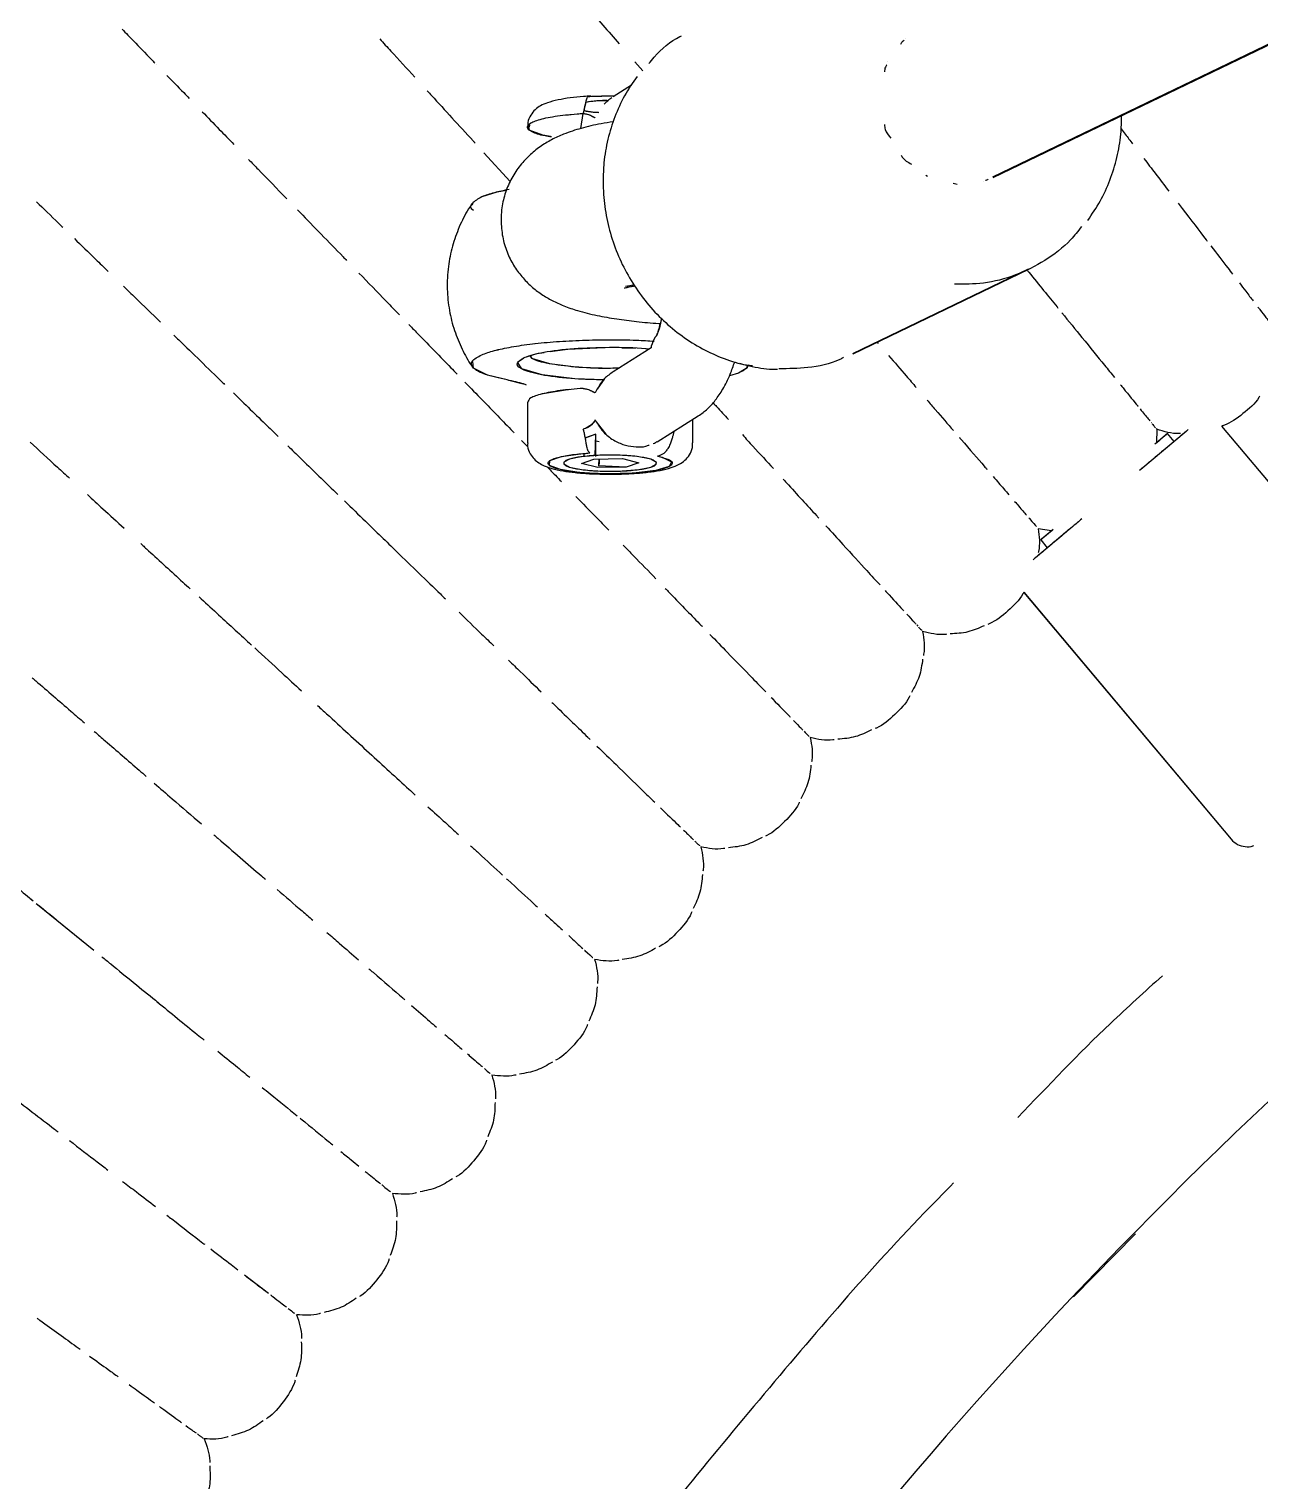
# Model space of a CAD drawing. Extents: x -360 to 379, y -342 to 365.
# Drawn here: x -33.25 to -21.35, y -106.4 to -92.36 of the extents above; entities that cross this region are included whole.
import ezdxf

# ---------------------------------------------------------------- set-up
doc = ezdxf.new("R2010")
doc.units = 0
doc.layers.get('0').update_dxf_attribs({"linetype": 'CONTINUOUS'})

msp = doc.modelspace()

# ---------------------------------------------------------------- linework, layer by layer
at = {"color": 7, "linetype": 'CONTINUOUS'}
for p, q in [((-23.933, -93.792), (4.517, -80.111)), ((-23.93, -93.799), (4.517, -80.116)), ((-32.015, -92.712), (-32.014, -92.712)), ((-27.395, -92.681), (-27.317, -92.77)), ((-27.427, -92.907), (-27.604, -93.019)), ((-27.398, -92.864), (-27.403, -92.873)), ((-27.848, -93.018), (-27.837, -93.017)), ((-27.827, -93.016), (-27.592, -93.011)), ((-28.064, -93.195), (-27.893, -93.18)), ((-27.916, -93.326), (-27.893, -93.18)), ((-27.893, -93.181), (-27.893, -93.18)), ((-28.417, -93.296), (-28.418, -93.285)), ((-28.413, -93.29), (-28.416, -93.312)), ((-27.776, -93.222), (-27.776, -93.222)), ((-28.852, -93.56), (-28.598, -93.837)), ((-24.82, -93.589), (-24.82, -93.589)), ((-24.579, -93.777), (-24.565, -93.787)), ((-24.317, -93.855), (-24.278, -93.865)), ((-25.286, -95.5), (-23.588, -94.684)), ((-25.284, -95.504), (-23.586, -94.687)), ((-28.36, -95.406), (-28.358, -95.406)), ((-27.686, -95.446), (-28.042, -95.462)), ((-27.237, -95.447), (-27.604, -95.678)), ((-27.387, -95.454), (-27.518, -95.45)), ((-25.052, -95.392), (-25.041, -95.404)), ((-28.728, -95.467), (-28.713, -95.465)), ((-28.045, -95.463), (-28.211, -95.486)), ((-26.391, -95.69), (-26.479, -95.717)), ((-26.391, -95.69), (-26.479, -95.716)), ((-26.305, -95.63), (-26.292, -95.612)), ((-28.026, -95.85), (-28.3, -95.894)), ((-27.69, -95.749), (-27.759, -95.846)), ((-28.432, -95.971), (-28.432, -96.365)), ((-27.776, -95.881), (-27.776, -95.881)), ((-27.776, -96.144), (-27.776, -96.144)), ((-27.179, -96.355), (-26.78, -96.105)), ((-26.832, -96.365), (-26.832, -96.138)), ((-27.893, -96.233), (-27.893, -96.233)), ((-27.769, -96.281), (-27.874, -96.319)), ((-27.769, -96.281), (-27.872, -96.318)), ((-27.778, -96.489), (-27.769, -96.281)), ((-27.769, -96.497), (-27.769, -96.281)), ((-27.017, -96.254), (-27.02, -96.275)), ((-27.018, -96.254), (-27.02, -96.275)), ((-22.065, -96.256), (-22.503, -96.623)), ((-22.244, -96.276), (-22.355, -96.369)), ((-22.348, -96.234), (-22.35, -96.365)), ((-22.18, -96.353), (-22.244, -96.276)), ((-22.18, -96.353), (-22.244, -96.276)), ((-19.714, -98.591), (-21.718, -96.203)), ((-19.714, -98.591), (-21.717, -96.204)), ((-28.49, -96.341), (-28.427, -96.405)), ((-27.772, -96.345), (-27.737, -96.353)), ((-27.769, -96.345), (-27.737, -96.353)), ((-27.909, -96.565), (-27.789, -96.522)), ((-27.752, -96.605), (-27.909, -96.565)), ((-27.885, -96.468), (-27.887, -96.498)), ((-27.789, -96.522), (-27.512, -96.518)), ((-27.743, -96.521), (-27.745, -96.588)), ((-27.737, -96.521), (-27.737, -96.57)), ((-27.512, -96.518), (-27.356, -96.558)), ((-27.512, -96.518), (-27.356, -96.558)), ((-27.356, -96.558), (-27.476, -96.601)), ((-27.356, -96.558), (-27.476, -96.601)), ((-27.476, -96.601), (-27.752, -96.605)), ((-27.476, -96.601), (-27.745, -96.588)), ((-23.194, -97.203), (-23.521, -97.478)), ((-23.364, -97.216), (-23.494, -97.195)), ((-23.36, -97.212), (-23.47, -97.304)), ((-23.47, -97.304), (-23.406, -97.381)), ((-23.47, -97.304), (-23.406, -97.381)), ((-23.633, -97.81), (-21.629, -100.198)), ((-23.632, -97.811), (-21.629, -100.198)), ((-33.238, -100.771), (-33.209, -100.794)), ((-33.168, -100.827), (-32.625, -101.269)), ((-32.025, -101.758), (-31.994, -101.784)), ((-28.782, -102.471), (-28.781, -102.472)), ((-23.152, -104.623), (-22.553, -104.013)), ((-31.167, -104.409), (-30.936, -104.587)), ((-30.672, -104.789), (-30.672, -104.789))]:
    msp.add_line(p, q, dxfattribs=at)
at = {"color": 7, "linetype": 'CONTINUOUS', "flags": 128}
for points in [[(-24.774, -92.455), (-24.774, -92.455), (-24.774, -92.455)], [(-24.949, -92.681), (-24.949, -92.681), (-24.949, -92.681)], [(-27.616, -93.031), (-27.645, -93.048), (-27.69, -93.09)], [(-27.893, -93.18), (-27.843, -93.191), (-27.814, -93.203)], [(-27.884, -93.153), (-27.803, -93.166), (-27.746, -93.169)], [(-27.814, -93.203), (-27.781, -93.22), (-27.776, -93.222)], [(-28.209, -93.404), (-28.284, -93.392), (-28.414, -93.341), (-28.417, -93.298)], [(-24.026, -93.836), (-24.026, -93.836), (-24.026, -93.836)], [(-28.635, -93.925), (-28.728, -93.941), (-28.874, -93.987)], [(-28.629, -95.757), (-28.818, -95.71), (-28.952, -95.642), (-28.96, -95.58)], [(-27.694, -95.755), (-27.973, -95.746), (-28.29, -95.708), (-28.487, -95.65), (-28.527, -95.584), (-28.465, -95.542)], [(-28.271, -95.495), (-28.342, -95.505), (-28.465, -95.542)], [(-28.404, -95.526), (-28.392, -95.547), (-28.217, -95.598), (-27.935, -95.632), (-27.597, -95.642), (-27.543, -95.639)], [(-26.312, -95.62), (-26.309, -95.639), (-26.391, -95.69)], [(-28.474, -95.797), (-28.61, -95.761), (-28.629, -95.757)], [(-27.893, -95.839), (-27.843, -95.85), (-27.814, -95.862)], [(-27.814, -95.862), (-27.781, -95.879), (-27.776, -95.881)], [(-27.776, -96.144), (-27.782, -96.155), (-27.814, -96.192)], [(-27.814, -96.192), (-27.869, -96.227), (-27.893, -96.233)], [(-27.759, -96.176), (-27.674, -96.282), (-27.645, -96.306)], [(-22.402, -96.168), (-22.4, -96.17), (-22.4, -96.17)], [(-22.354, -96.227), (-22.35, -96.231), (-22.348, -96.234)], [(-27.173, -96.495), (-27.128, -96.505), (-27.038, -96.548), (-27.06, -96.593), (-27.191, -96.632), (-27.405, -96.658), (-27.663, -96.666), (-27.914, -96.654), (-28.113, -96.624), (-28.22, -96.583), (-28.216, -96.537), (-28.101, -96.497), (-27.897, -96.468), (-27.827, -96.463)], [(-27.184, -96.556), (-27.24, -96.523), (-27.372, -96.498), (-27.553, -96.485), (-27.748, -96.486), (-27.915, -96.501), (-28.024, -96.523), (-28.079, -96.552), (-28.081, -96.568)], [(-28.081, -96.568), (-28.024, -96.6), (-27.893, -96.625), (-27.712, -96.639), (-27.517, -96.637), (-27.35, -96.622), (-27.24, -96.6), (-27.186, -96.571), (-27.184, -96.556)], [(-24.668, -98.126), (-24.659, -98.136), (-24.657, -98.138)], [(-24.614, -98.185), (-24.612, -98.188), (-24.611, -98.189)], [(-25.757, -99.154), (-25.75, -99.162), (-25.745, -99.166)], [(-25.7, -99.213), (-25.699, -99.214), (-25.698, -99.215)], [(-26.815, -100.215), (-26.809, -100.22), (-26.805, -100.224)], [(-26.757, -100.271), (-26.757, -100.271), (-26.755, -100.272)], [(-31.623, -105.947), (-31.613, -105.955), (-31.609, -105.957)], [(-31.56, -105.993), (-31.558, -105.994), (-31.557, -105.995)]]:
    msp.add_lwpolyline(points, dxfattribs=at)
at = {"color": 7, "linetype": 'CONTINUOUS'}
for centre, radius, start, end in [((-36.755, -91.023), 9.122, 346.3195, 347.1603), ((-27.692, -93.989), 0.932, 87.6927, 100.7687), ((10.118, -136.088), 45.8, 131.0009, 148.9991)]:
    msp.add_arc(centre, radius, start, end, dxfattribs=at)
for points, knots in [([(-27.856, -92.147), (-27.805, -92.206), (-27.703, -92.324), (-27.597, -92.447), (-27.544, -92.508)], [0, 0, 0, 0, 0.501035, 1, 1, 1, 1]), ([(-32.351, -92.366), (-32.314, -92.403), (-32.224, -92.496), (-32.119, -92.604), (-32.045, -92.681), (-32.035, -92.691)], [0, 0, 0, 0, 0.3729179, 0.9143713, 1, 1, 1, 1]), ([(-29.86, -92.46), (-29.824, -92.499), (-29.716, -92.617), (-29.599, -92.745), (-29.52, -92.831)], [0, 0, 0, 0, 0.33086, 1, 1, 1, 1]), ([(-27.259, -92.699), (-27.242, -92.678), (-27.157, -92.572), (-27.047, -92.481), (-26.948, -92.432), (-26.943, -92.43)], [0, 0, 0, 0, 0.196883, 0.962898, 1, 1, 1, 1]), ([(-24.789, -92.475), (-24.796, -92.478), (-24.812, -92.487), (-24.821, -92.504), (-24.826, -92.513)], [0, 0, 0, 0, 0.433862, 1, 1, 1, 1]), ([(-24.956, -92.709), (-24.962, -92.717), (-24.977, -92.736), (-24.979, -92.763), (-24.981, -92.779)], [0, 0, 0, 0, 0.377335, 1, 1, 1, 1]), ([(-31.918, -92.812), (-31.865, -92.866), (-31.797, -92.936), (-31.719, -93.016), (-31.701, -93.035)], [0, 0, 0, 0, 0.768271, 1, 1, 1, 1]), ([(-27.372, -92.822), (-27.414, -92.883), (-27.498, -93.006), (-27.591, -93.212), (-27.658, -93.429), (-27.695, -93.639), (-27.699, -93.776), (-27.7, -93.836)], [0, 0, 0, 0, 0.208309, 0.417766, 0.627555, 0.837684, 1, 1, 1, 1]), ([(-29.4, -92.963), (-29.386, -92.977), (-29.244, -93.133), (-29.088, -93.303), (-28.944, -93.46), (-28.938, -93.467)], [0, 0, 0, 0, 0.091402, 0.9586215, 1, 1, 1, 1]), ([(-27.816, -93.012), (-27.841, -93.014), (-27.912, -93.018), (-28.022, -93.029), (-28.14, -93.049), (-28.23, -93.073), (-28.3, -93.102), (-28.356, -93.14), (-28.403, -93.195), (-28.431, -93.256), (-28.429, -93.297), (-28.429, -93.312)], [0, 0, 0, 0, 0.079869, 0.234229, 0.392304, 0.560846, 0.67616, 0.771384, 0.85912, 0.949015, 1, 1, 1, 1]), ([(-27.893, -93.18), (-27.889, -93.17), (-27.882, -93.149), (-27.875, -93.115), (-27.868, -93.079), (-27.864, -93.06), (-27.862, -93.05)], [0, 0, 0, 0, 0.200173, 0.43117, 0.696956, 1, 1, 1, 1]), ([(-27.649, -93.057), (-27.657, -93.056), (-27.71, -93.055), (-27.793, -93.061), (-27.846, -93.07), (-27.867, -93.073)], [0, 0, 0, 0, 0.102236, 0.641265, 1, 1, 1, 1]), ([(-27.862, -93.05), (-27.86, -93.043), (-27.856, -93.029), (-27.846, -93.013), (-27.835, -93.015), (-27.827, -93.016)], [0, 0, 0, 0, 0.25743, 0.515084, 1, 1, 1, 1]), ([(-27.827, -93.016), (-27.767, -93.013), (-27.692, -93.009), (-27.615, -93.011), (-27.6, -93.011)], [0, 0, 0, 0, 0.79731, 1, 1, 1, 1]), ([(-31.575, -93.164), (-31.522, -93.22), (-31.425, -93.32), (-31.317, -93.431), (-31.269, -93.48)], [0, 0, 0, 0, 0.555426, 1, 1, 1, 1]), ([(-28.198, -93.408), (-28.22, -93.404), (-28.306, -93.392), (-28.395, -93.36), (-28.446, -93.316), (-28.413, -93.272), (-28.301, -93.232), (-28.125, -93.199), (-27.97, -93.186), (-27.893, -93.18)], [0, 0, 0, 0, 0.053845, 0.211537, 0.36923, 0.526922, 0.684615, 0.842307, 1, 1, 1, 1]), ([(-27.893, -93.18), (-27.879, -93.182), (-27.848, -93.187), (-27.826, -93.197), (-27.814, -93.203)], [0, 0, 0, 0, 0.435543, 1, 1, 1, 1]), ([(-27.884, -93.153), (-27.871, -93.156), (-27.835, -93.164), (-27.778, -93.168), (-27.742, -93.17)], [0, 0, 0, 0, 0.3670238, 1, 1, 1, 1]), ([(-27.814, -93.203), (-27.802, -93.209), (-27.786, -93.217), (-27.778, -93.221), (-27.777, -93.222), (-27.776, -93.222), (-27.776, -93.222)], [0, 0, 0, 0, 0.729671, 0.919796, 0.973342, 1, 1, 1, 1]), ([(-23.015, -94.215), (-22.973, -94.154), (-22.889, -94.031), (-22.796, -93.826), (-22.729, -93.608), (-22.692, -93.398), (-22.688, -93.261), (-22.687, -93.202)], [0, 0, 0, 0, 0.208309, 0.417766, 0.627555, 0.837684, 1, 1, 1, 1]), ([(-27.601, -93.26), (-27.641, -93.267), (-27.752, -93.284), (-27.909, -93.321), (-28.064, -93.371), (-28.196, -93.431), (-28.31, -93.499), (-28.418, -93.587), (-28.515, -93.694), (-28.596, -93.819), (-28.653, -93.96), (-28.683, -94.093), (-28.686, -94.177), (-28.687, -94.211)], [0, 0, 0, 0, 0.079443, 0.220282, 0.349267, 0.438215, 0.523572, 0.607062, 0.69058, 0.774679, 0.859413, 0.944619, 1, 1, 1, 1]), ([(-24.981, -93.288), (-24.979, -93.304), (-24.972, -93.353), (-24.941, -93.393), (-24.92, -93.419)], [0, 0, 0, 0, 0.328808, 1, 1, 1, 1]), ([(-22.693, -93.328), (-22.68, -93.346), (-22.64, -93.398), (-22.604, -93.444), (-22.581, -93.475)], [0, 0, 0, 0, 0.335552, 1, 1, 1, 1]), ([(-31.127, -93.626), (-31.096, -93.657), (-30.979, -93.778), (-30.851, -93.91), (-30.757, -94.007)], [0, 0, 0, 0, 0.2581026, 1, 1, 1, 1]), ([(-24.818, -93.587), (-24.815, -93.592), (-24.793, -93.63), (-24.753, -93.651), (-24.719, -93.67)], [0, 0, 0, 0, 0.131616, 1, 1, 1, 1]), ([(-22.472, -93.617), (-22.435, -93.665), (-22.348, -93.778), (-22.273, -93.876), (-22.23, -93.933)], [0, 0, 0, 0, 0.426421, 1, 1, 1, 1]), ([(-27.7, -93.836), (-27.699, -93.878), (-27.697, -93.999), (-27.669, -94.197), (-27.608, -94.424), (-27.519, -94.643), (-27.402, -94.849), (-27.261, -95.038), (-27.098, -95.207), (-26.915, -95.353), (-26.717, -95.473), (-26.506, -95.565), (-26.287, -95.625), (-26.121, -95.654), (-26.03, -95.653), (-26.013, -95.652)], [0, 0, 0, 0, 0.046937, 0.131753, 0.21666, 0.301635, 0.386659, 0.471708, 0.556758, 0.641786, 0.726763, 0.811661, 0.896451, 0.981106, 1, 1, 1, 1]), ([(-24.003, -93.826), (-23.998, -93.825), (-23.988, -93.825), (-23.98, -93.819), (-23.976, -93.815)], [0, 0, 0, 0, 0.478148, 1, 1, 1, 1]), ([(-33.178, -94.034), (-33.109, -94.101), (-33.029, -94.179), (-32.937, -94.269), (-32.924, -94.281)], [0, 0, 0, 0, 0.8626155, 1, 1, 1, 1]), ([(-28.961, -94.049), (-28.974, -94.067), (-29.026, -94.138), (-29.094, -94.277), (-29.162, -94.464), (-29.202, -94.666), (-29.212, -94.875), (-29.191, -95.084), (-29.142, -95.279), (-29.067, -95.457), (-29.005, -95.575), (-28.964, -95.628), (-28.96, -95.632)], [0, 0, 0, 0, 0.040426, 0.156995, 0.274557, 0.392723, 0.522343, 0.646501, 0.765518, 0.879998, 0.990278, 1, 1, 1, 1]), ([(-28.874, -93.987), (-28.909, -94.008), (-28.981, -94.049), (-28.992, -94.095), (-28.953, -94.115), (-28.953, -94.115)], [0, 0, 0, 0, 0.498407, 0.996813, 1, 1, 1, 1]), ([(-28.609, -93.916), (-28.659, -93.926), (-28.768, -93.947), (-28.837, -93.973), (-28.874, -93.987)], [0, 0, 0, 0, 0.460498, 1, 1, 1, 1]), ([(-22.142, -94.047), (-22.128, -94.065), (-22.027, -94.196), (-21.933, -94.319), (-21.863, -94.41), (-21.86, -94.414)], [0, 0, 0, 0, 0.131845, 0.962337, 1, 1, 1, 1]), ([(-30.656, -94.111), (-30.647, -94.12), (-30.505, -94.266), (-30.344, -94.432), (-30.191, -94.59), (-30.18, -94.601)], [0, 0, 0, 0, 0.0570001, 0.9290494, 1, 1, 1, 1]), ([(-28.687, -94.211), (-28.684, -94.265), (-28.678, -94.371), (-28.633, -94.519), (-28.569, -94.649), (-28.488, -94.76), (-28.396, -94.854), (-28.296, -94.931), (-28.19, -94.993), (-28.073, -95.045), (-27.932, -95.094), (-27.765, -95.134), (-27.576, -95.168), (-27.375, -95.193), (-27.232, -95.207), (-27.153, -95.211), (-27.149, -95.211)], [0, 0, 0, 0, 0.0708467, 0.1373115, 0.2006202, 0.2616953, 0.3214474, 0.3810827, 0.4426489, 0.5100409, 0.5908053, 0.6995159, 0.8012192, 0.8958359, 0.9946802, 1, 1, 1, 1]), ([(-23.076, -94.275), (-23.11, -94.318), (-23.209, -94.447), (-23.426, -94.609), (-23.71, -94.752), (-24.008, -94.832), (-24.209, -94.832), (-24.303, -94.832)], [0, 0, 0, 0, 0.116961, 0.345084, 0.573207, 0.80133, 1, 1, 1, 1]), ([(-32.812, -94.39), (-32.745, -94.455), (-32.641, -94.556), (-32.526, -94.668), (-32.485, -94.707)], [0, 0, 0, 0, 0.644915, 1, 1, 1, 1]), ([(-21.824, -94.461), (-21.766, -94.536), (-21.689, -94.638), (-21.629, -94.715), (-21.614, -94.735)], [0, 0, 0, 0, 0.742806, 1, 1, 1, 1]), ([(-30.061, -94.724), (-29.972, -94.815), (-29.842, -94.948), (-29.711, -95.084), (-29.668, -95.128)], [0, 0, 0, 0, 0.679206, 1, 1, 1, 1]), ([(-23.602, -94.695), (-23.596, -94.702), (-23.491, -94.831), (-23.39, -94.955), (-23.306, -95.058), (-23.303, -95.062)], [0, 0, 0, 0, 0.051662, 0.966084, 1, 1, 1, 1]), ([(-32.338, -94.85), (-32.299, -94.888), (-32.185, -94.999), (-32.062, -95.118), (-31.98, -95.197)], [0, 0, 0, 0, 0.34018, 1, 1, 1, 1]), ([(-27.491, -94.868), (-27.491, -94.869), (-27.495, -94.87), (-27.477, -94.864), (-27.445, -94.856), (-27.41, -94.85), (-27.397, -94.848)], [0, 0, 0, 0, 0.057049, 0.393702, 0.773895, 1, 1, 1, 1]), ([(-27.484, -94.851), (-27.456, -94.846), (-27.423, -94.84), (-27.407, -94.836), (-27.404, -94.835)], [0, 0, 0, 0, 0.856705, 1, 1, 1, 1]), ([(-27.459, -94.855), (-27.463, -94.859), (-27.471, -94.868), (-27.471, -94.865), (-27.472, -94.863)], [0, 0, 0, 0, 0.553796, 1, 1, 1, 1]), ([(-21.549, -94.819), (-21.528, -94.847), (-21.475, -94.916), (-21.438, -94.965), (-21.415, -94.993)], [0, 0, 0, 0, 0.402213, 1, 1, 1, 1]), ([(-27.135, -95.162), (-27.143, -95.203), (-27.156, -95.267), (-27.186, -95.332), (-27.209, -95.356), (-27.239, -95.435), (-27.237, -95.448), (-27.237, -95.448)], [0, 0, 0, 0, 0.283395, 0.433238, 0.620614, 0.995317, 1, 1, 1, 1]), ([(-27.136, -95.16), (-27.141, -95.179), (-27.156, -95.243), (-27.174, -95.3), (-27.185, -95.33), (-27.186, -95.331)], [0, 0, 0, 0, 0.276828, 0.967718, 1, 1, 1, 1]), ([(-23.266, -95.107), (-23.2, -95.188), (-23.048, -95.374), (-22.878, -95.583), (-22.788, -95.694), (-22.757, -95.732)], [0, 0, 0, 0, 0.3374943, 0.7684934, 1, 1, 1, 1]), ([(-21.371, -95.051), (-21.364, -95.06), (-21.312, -95.128), (-21.272, -95.18), (-21.252, -95.207), (-21.251, -95.208)], [0, 0, 0, 0, 0.1197603, 0.9588207, 1, 1, 1, 1]), ([(-29.578, -95.221), (-29.546, -95.254), (-29.411, -95.393), (-29.255, -95.553), (-29.132, -95.68), (-29.112, -95.7)], [0, 0, 0, 0, 0.206324, 0.8699248, 1, 1, 1, 1]), ([(-31.849, -95.325), (-31.834, -95.34), (-31.682, -95.487), (-31.516, -95.648), (-31.365, -95.795), (-31.359, -95.801)], [0, 0, 0, 0, 0.0964486, 0.9641397, 1, 1, 1, 1]), ([(-28.874, -95.513), (-28.836, -95.5), (-28.76, -95.472), (-28.591, -95.437), (-28.388, -95.407), (-28.155, -95.385), (-27.902, -95.372), (-27.639, -95.367), (-27.402, -95.37), (-27.262, -95.378), (-27.206, -95.382)], [0, 0, 0, 0, 0.130195, 0.26039, 0.390586, 0.520781, 0.650976, 0.781171, 0.911367, 1, 1, 1, 1]), ([(-27.258, -95.461), (-27.269, -95.459), (-27.377, -95.446), (-27.642, -95.442), (-27.987, -95.453), (-28.295, -95.488), (-28.408, -95.524), (-28.465, -95.542)], [0, 0, 0, 0, 0.0280447, 0.2710335, 0.5140223, 0.7570112, 1, 1, 1, 1]), ([(-27.693, -95.756), (-27.788, -95.754), (-28.001, -95.749), (-28.282, -95.715), (-28.482, -95.664), (-28.562, -95.602), (-28.497, -95.562), (-28.465, -95.542)], [0, 0, 0, 0, 0.168578, 0.376434, 0.584289, 0.792145, 1, 1, 1, 1]), ([(-28.405, -95.527), (-28.397, -95.537), (-28.374, -95.565), (-28.206, -95.604), (-27.945, -95.634), (-27.701, -95.646), (-27.571, -95.64), (-27.542, -95.639)], [0, 0, 0, 0, 0.147644, 0.407333, 0.667022, 0.926711, 1, 1, 1, 1]), ([(-26.78, -96.105), (-26.749, -96.083), (-26.686, -96.038), (-26.609, -95.95), (-26.536, -95.84), (-26.475, -95.719), (-26.442, -95.622), (-26.428, -95.582)], [0, 0, 0, 0, 0.166959, 0.346359, 0.556567, 0.813777, 1, 1, 1, 1]), ([(-26.381, -95.595), (-26.378, -95.596), (-26.338, -95.612), (-26.294, -95.615), (-26.255, -95.618)], [0, 0, 0, 0, 0.080912, 1, 1, 1, 1]), ([(-25.376, -95.541), (-25.388, -95.547), (-25.495, -95.601), (-25.707, -95.646), (-25.908, -95.648), (-26.001, -95.649)], [0, 0, 0, 0, 0.064144, 0.564364, 1, 1, 1, 1]), ([(-24.94, -95.521), (-24.882, -95.588), (-24.787, -95.698), (-24.705, -95.793), (-24.673, -95.83)], [0, 0, 0, 0, 0.614428, 1, 1, 1, 1]), ([(-27.602, -95.679), (-27.632, -95.699), (-27.707, -95.751), (-27.75, -95.832), (-27.776, -95.881)], [0, 0, 0, 0, 0.39017, 1, 1, 1, 1]), ([(-26.307, -95.629), (-26.309, -95.634), (-26.317, -95.655), (-26.36, -95.675), (-26.391, -95.69)], [0, 0, 0, 0, 0.271812, 1, 1, 1, 1]), ([(-29.037, -95.778), (-28.981, -95.835), (-28.825, -95.996), (-28.665, -96.16), (-28.565, -96.263), (-28.562, -96.267)], [0, 0, 0, 0, 0.349897, 0.97456, 1, 1, 1, 1]), ([(-28.44, -95.806), (-28.45, -95.803), (-28.496, -95.785), (-28.57, -95.769), (-28.629, -95.757)], [0, 0, 0, 0, 0.210158, 1, 1, 1, 1]), ([(-27.893, -95.839), (-27.97, -95.845), (-28.125, -95.858), (-28.3, -95.891), (-28.413, -95.929), (-28.424, -95.958), (-28.429, -95.971)], [0, 0, 0, 0, 0.256153, 0.512306, 0.768459, 1, 1, 1, 1]), ([(-27.893, -95.839), (-27.879, -95.841), (-27.848, -95.846), (-27.826, -95.856), (-27.814, -95.862)], [0, 0, 0, 0, 0.436228, 1, 1, 1, 1]), ([(-27.814, -95.862), (-27.802, -95.868), (-27.786, -95.876), (-27.778, -95.88), (-27.777, -95.881), (-27.776, -95.881), (-27.776, -95.881)], [0, 0, 0, 0, 0.727861, 0.918464, 0.972569, 1, 1, 1, 1]), ([(-22.699, -95.803), (-22.691, -95.814), (-22.622, -95.898), (-22.564, -95.969), (-22.529, -96.012), (-22.527, -96.014)], [0, 0, 0, 0, 0.119922, 0.962451, 1, 1, 1, 1]), ([(-31.275, -95.882), (-31.166, -95.988), (-31.022, -96.128), (-30.876, -96.27), (-30.84, -96.305)], [0, 0, 0, 0, 0.757389, 1, 1, 1, 1]), ([(-26.637, -95.978), (-26.626, -95.99), (-26.574, -96.047), (-26.526, -96.098), (-26.489, -96.139)], [0, 0, 0, 0, 0.220147, 1, 1, 1, 1]), ([(-24.567, -95.952), (-24.541, -95.983), (-24.448, -96.091), (-24.369, -96.182), (-24.313, -96.247)], [0, 0, 0, 0, 0.2865, 1, 1, 1, 1]), ([(-21.352, -95.914), (-21.355, -95.918), (-21.394, -95.986), (-21.456, -96.036), (-21.514, -96.083)], [0, 0, 0, 0, 0.061307, 1, 1, 1, 1]), ([(-27.776, -96.144), (-27.776, -96.144), (-27.777, -96.145), (-27.778, -96.149), (-27.786, -96.163), (-27.802, -96.179), (-27.814, -96.192)], [0, 0, 0, 0, 0.0270842, 0.0809375, 0.2713244, 1, 1, 1, 1]), ([(-27.776, -96.144), (-27.749, -96.188), (-27.702, -96.267), (-27.593, -96.346), (-27.487, -96.393), (-27.416, -96.401), (-27.382, -96.405)], [0, 0, 0, 0, 0.325241, 0.570452, 0.796982, 1, 1, 1, 1]), ([(-22.509, -96.037), (-22.478, -96.074), (-22.439, -96.123), (-22.419, -96.146), (-22.415, -96.152)], [0, 0, 0, 0, 0.7592943, 1, 1, 1, 1]), ([(-21.514, -96.083), (-21.574, -96.129), (-21.637, -96.178), (-21.713, -96.201), (-21.719, -96.202)], [0, 0, 0, 0, 0.927684, 1, 1, 1, 1]), ([(-27.814, -96.192), (-27.826, -96.203), (-27.848, -96.221), (-27.879, -96.23), (-27.893, -96.233)], [0, 0, 0, 0, 0.564084, 1, 1, 1, 1]), ([(-27.862, -96.381), (-27.864, -96.368), (-27.868, -96.342), (-27.875, -96.301), (-27.882, -96.264), (-27.889, -96.243), (-27.893, -96.233)], [0, 0, 0, 0, 0.303044, 0.56883, 0.799827, 1, 1, 1, 1]), ([(-27.02, -96.275), (-27.023, -96.285), (-27.028, -96.305), (-27.038, -96.341), (-27.052, -96.381), (-27.066, -96.406), (-27.073, -96.419)], [0, 0, 0, 0, 0.200173, 0.43117, 0.696956, 1, 1, 1, 1]), ([(-26.354, -96.286), (-26.32, -96.324), (-26.213, -96.44), (-26.118, -96.544), (-26.053, -96.614)], [0, 0, 0, 0, 0.323702, 1, 1, 1, 1]), ([(-22.043, -96.237), (-22.066, -96.257), (-22.128, -96.309), (-22.259, -96.418), (-22.394, -96.532), (-22.484, -96.608), (-22.513, -96.632)], [0, 0, 0, 0, 0.19772, 0.520864, 0.844007, 1, 1, 1, 1]), ([(-22.391, -96.181), (-22.383, -96.192), (-22.364, -96.215), (-22.361, -96.218), (-22.36, -96.22)], [0, 0, 0, 0, 0.461107, 1, 1, 1, 1]), ([(-22.244, -96.276), (-22.251, -96.281), (-22.261, -96.29), (-22.338, -96.355), (-22.366, -96.378)], [0, 0, 0, 0, 0.639128, 1, 1, 1, 1]), ([(-22.118, -96.274), (-22.123, -96.275), (-22.201, -96.28), (-22.277, -96.256), (-22.348, -96.234)], [0, 0, 0, 0, 0.058424, 1, 1, 1, 1]), ([(-33.24, -96.358), (-33.153, -96.438), (-33.029, -96.552), (-32.897, -96.672), (-32.858, -96.708)], [0, 0, 0, 0, 0.701327, 1, 1, 1, 1]), ([(-30.748, -96.395), (-30.707, -96.434), (-30.561, -96.576), (-30.399, -96.734), (-30.279, -96.85), (-30.265, -96.864)], [0, 0, 0, 0, 0.252606, 0.90909, 1, 1, 1, 1]), ([(-28.429, -96.365), (-28.43, -96.376), (-28.432, -96.413), (-28.409, -96.47), (-28.368, -96.524), (-28.32, -96.562), (-28.264, -96.591), (-28.19, -96.616), (-28.093, -96.637), (-27.97, -96.653), (-27.838, -96.664), (-27.744, -96.667), (-27.7, -96.668)], [0, 0, 0, 0, 0.034718, 0.11433, 0.185628, 0.258365, 0.342511, 0.457729, 0.601587, 0.735658, 0.876052, 1, 1, 1, 1]), ([(-27.827, -96.463), (-27.835, -96.456), (-27.846, -96.445), (-27.856, -96.413), (-27.86, -96.392), (-27.862, -96.381)], [0, 0, 0, 0, 0.484913, 0.742292, 1, 1, 1, 1]), ([(-27.7, -96.668), (-27.696, -96.668), (-27.643, -96.67), (-27.54, -96.668), (-27.397, -96.662), (-27.264, -96.65), (-27.144, -96.632), (-27.047, -96.608), (-26.973, -96.579), (-26.911, -96.539), (-26.863, -96.484), (-26.834, -96.422), (-26.835, -96.38), (-26.836, -96.365)], [0, 0, 0, 0, 0.01141, 0.131827, 0.252361, 0.373839, 0.497964, 0.628949, 0.736698, 0.817273, 0.886375, 0.957331, 1, 1, 1, 1]), ([(-27.382, -96.405), (-27.349, -96.405), (-27.303, -96.406), (-27.265, -96.39), (-27.255, -96.386)], [0, 0, 0, 0, 0.7260588, 1, 1, 1, 1]), ([(-27.217, -96.372), (-27.208, -96.37), (-27.194, -96.366), (-27.184, -96.357), (-27.18, -96.353)], [0, 0, 0, 0, 0.615367, 1, 1, 1, 1]), ([(-27.073, -96.419), (-27.08, -96.429), (-27.094, -96.45), (-27.125, -96.48), (-27.154, -96.489), (-27.173, -96.495)], [0, 0, 0, 0, 0.25743, 0.515084, 1, 1, 1, 1]), ([(-24.257, -96.312), (-24.251, -96.319), (-24.159, -96.425), (-24.068, -96.53), (-23.997, -96.612), (-23.989, -96.622)], [0, 0, 0, 0, 0.055118, 0.880346, 1, 1, 1, 1]), ([(-28.242, -96.596), (-28.215, -96.624), (-28.167, -96.673), (-28.122, -96.72), (-28.102, -96.74)], [0, 0, 0, 0, 0.562911, 1, 1, 1, 1]), ([(-27.984, -96.645), (-27.968, -96.648), (-27.948, -96.652), (-27.921, -96.653), (-27.914, -96.654)], [0, 0, 0, 0, 0.773785, 1, 1, 1, 1]), ([(-27.403, -96.658), (-27.399, -96.658), (-27.336, -96.656), (-27.285, -96.647), (-27.237, -96.639)], [0, 0, 0, 0, 0.064961, 1, 1, 1, 1]), ([(-25.961, -96.715), (-25.95, -96.727), (-25.833, -96.855), (-25.717, -96.982), (-25.622, -97.085), (-25.614, -97.094)], [0, 0, 0, 0, 0.08327, 0.922818, 1, 1, 1, 1]), ([(-23.928, -96.692), (-23.893, -96.733), (-23.834, -96.801), (-23.793, -96.848), (-23.777, -96.868)], [0, 0, 0, 0, 0.5946134, 1, 1, 1, 1]), ([(-32.686, -96.865), (-32.637, -96.911), (-32.52, -97.018), (-32.4, -97.128), (-32.331, -97.191)], [0, 0, 0, 0, 0.428122, 1, 1, 1, 1]), ([(-30.199, -96.927), (-30.132, -96.993), (-29.962, -97.158), (-29.652, -97.459), (-29.391, -97.712), (-29.241, -97.858), (-29.225, -97.874)], [0, 0, 0, 0, 0.201853, 0.508874, 0.946901, 1, 1, 1, 1]), ([(-27.963, -96.884), (-27.898, -96.95), (-27.788, -97.064), (-27.687, -97.168), (-27.646, -97.21)], [0, 0, 0, 0, 0.58981, 1, 1, 1, 1]), ([(-23.722, -96.931), (-23.708, -96.946), (-23.659, -97.004), (-23.629, -97.038), (-23.608, -97.063)], [0, 0, 0, 0, 0.270428, 1, 1, 1, 1]), ([(-23.584, -97.09), (-23.582, -97.092), (-23.545, -97.136), (-23.52, -97.164), (-23.513, -97.173), (-23.512, -97.174)], [0, 0, 0, 0, 0.052211, 0.889348, 1, 1, 1, 1]), ([(-23.073, -97.101), (-23.102, -97.126), (-23.192, -97.201), (-23.327, -97.315), (-23.458, -97.425), (-23.52, -97.476), (-23.543, -97.496)], [0, 0, 0, 0, 0.1559925, 0.4791364, 0.8022803, 1, 1, 1, 1]), ([(-25.547, -97.167), (-25.491, -97.228), (-25.344, -97.389), (-25.167, -97.582), (-25.064, -97.695), (-25.023, -97.739)], [0, 0, 0, 0, 0.2732257, 0.7112902, 1, 1, 1, 1]), ([(-23.494, -97.195), (-23.484, -97.269), (-23.474, -97.348), (-23.493, -97.424), (-23.494, -97.428)], [0, 0, 0, 0, 0.941576, 1, 1, 1, 1]), ([(-23.348, -97.202), (-23.376, -97.226), (-23.454, -97.291), (-23.464, -97.299), (-23.47, -97.304)], [0, 0, 0, 0, 0.3608721, 1, 1, 1, 1]), ([(-32.17, -97.339), (-32.145, -97.362), (-32.01, -97.485), (-31.85, -97.632), (-31.716, -97.755), (-31.692, -97.777)], [0, 0, 0, 0, 0.160074, 0.849258, 1, 1, 1, 1]), ([(-27.505, -97.355), (-27.472, -97.389), (-27.36, -97.504), (-27.26, -97.607), (-27.19, -97.679)], [0, 0, 0, 0, 0.297818, 1, 1, 1, 1]), ([(-27.099, -97.773), (-27.09, -97.782), (-26.969, -97.906), (-26.849, -98.031), (-26.75, -98.133), (-26.74, -98.142)], [0, 0, 0, 0, 0.0719796, 0.9145203, 1, 1, 1, 1]), ([(-24.974, -97.793), (-24.968, -97.799), (-24.899, -97.875), (-24.838, -97.94), (-24.799, -97.984), (-24.795, -97.988)], [0, 0, 0, 0, 0.071068, 0.913225, 1, 1, 1, 1]), ([(-23.634, -97.809), (-23.636, -97.815), (-23.672, -97.885), (-23.732, -97.94), (-23.787, -97.99)], [0, 0, 0, 0, 0.072316, 1, 1, 1, 1]), ([(-31.606, -97.855), (-31.55, -97.907), (-31.386, -98.057), (-31.217, -98.212), (-31.106, -98.313), (-31.101, -98.319)], [0, 0, 0, 0, 0.3315179, 0.9655537, 1, 1, 1, 1]), ([(-29.093, -98.002), (-29.019, -98.074), (-28.903, -98.187), (-28.796, -98.29), (-28.758, -98.327)], [0, 0, 0, 0, 0.639429, 1, 1, 1, 1]), ([(-24.764, -98.022), (-24.739, -98.049), (-24.701, -98.09), (-24.683, -98.11), (-24.677, -98.117)], [0, 0, 0, 0, 0.658613, 1, 1, 1, 1]), ([(-23.787, -97.99), (-23.843, -98.039), (-23.903, -98.091), (-23.977, -98.118), (-23.981, -98.12)], [0, 0, 0, 0, 0.938693, 1, 1, 1, 1]), ([(-26.667, -98.218), (-26.61, -98.276), (-26.46, -98.431), (-26.277, -98.619), (-26.17, -98.73), (-26.127, -98.774)], [0, 0, 0, 0, 0.265293, 0.707476, 1, 1, 1, 1]), ([(-24.652, -98.144), (-24.645, -98.152), (-24.624, -98.174), (-24.622, -98.176), (-24.621, -98.178)], [0, 0, 0, 0, 0.358186, 1, 1, 1, 1]), ([(-24.611, -98.189), (-24.599, -98.263), (-24.587, -98.341), (-24.603, -98.418), (-24.604, -98.422)], [0, 0, 0, 0, 0.941576, 1, 1, 1, 1]), ([(-24.379, -98.216), (-24.383, -98.217), (-24.461, -98.226), (-24.538, -98.207), (-24.611, -98.189)], [0, 0, 0, 0, 0.058424, 1, 1, 1, 1]), ([(-24.015, -98.133), (-24.067, -98.156), (-24.172, -98.203), (-24.287, -98.209), (-24.345, -98.212)], [0, 0, 0, 0, 0.4971503, 1, 1, 1, 1]), ([(-31.068, -98.348), (-30.98, -98.429), (-30.827, -98.569), (-30.68, -98.704), (-30.617, -98.762)], [0, 0, 0, 0, 0.574354, 1, 1, 1, 1]), ([(-28.614, -98.467), (-28.576, -98.504), (-28.464, -98.613), (-28.364, -98.71), (-28.299, -98.773)], [0, 0, 0, 0, 0.342061, 1, 1, 1, 1]), ([(-24.611, -98.456), (-24.619, -98.513), (-24.635, -98.627), (-24.691, -98.728), (-24.719, -98.778)], [0, 0, 0, 0, 0.50285, 1, 1, 1, 1]), ([(-33.22, -98.636), (-33.208, -98.646), (-33.085, -98.753), (-32.915, -98.9), (-32.758, -99.035), (-32.714, -99.073)], [0, 0, 0, 0, 0.070726, 0.73799, 1, 1, 1, 1]), ([(-24.734, -98.81), (-24.736, -98.814), (-24.769, -98.885), (-24.827, -98.94), (-24.881, -98.992)], [0, 0, 0, 0, 0.061307, 1, 1, 1, 1]), ([(-30.46, -98.906), (-30.431, -98.932), (-30.258, -99.09), (-29.962, -99.362), (-29.676, -99.624), (-29.537, -99.751), (-29.517, -99.77)], [0, 0, 0, 0, 0.085704, 0.509302, 0.928616, 1, 1, 1, 1]), ([(-28.195, -98.874), (-28.183, -98.886), (-28.057, -99.008), (-27.933, -99.129), (-27.834, -99.225), (-27.826, -99.232)], [0, 0, 0, 0, 0.092932, 0.933057, 1, 1, 1, 1]), ([(-26.076, -98.826), (-26.07, -98.832), (-25.998, -98.906), (-25.936, -98.971), (-25.894, -99.013), (-25.891, -99.017)], [0, 0, 0, 0, 0.069625, 0.914883, 1, 1, 1, 1]), ([(-25.858, -99.05), (-25.832, -99.077), (-25.793, -99.118), (-25.774, -99.137), (-25.768, -99.143)], [0, 0, 0, 0, 0.665419, 1, 1, 1, 1]), ([(-24.881, -98.992), (-24.936, -99.043), (-24.994, -99.097), (-25.067, -99.126), (-25.071, -99.128)], [0, 0, 0, 0, 0.938693, 1, 1, 1, 1]), ([(-32.619, -99.155), (-32.584, -99.186), (-32.438, -99.312), (-32.27, -99.457), (-32.14, -99.57), (-32.117, -99.59)], [0, 0, 0, 0, 0.210091, 0.861195, 1, 1, 1, 1]), ([(-25.742, -99.17), (-25.734, -99.178), (-25.713, -99.2), (-25.711, -99.202), (-25.709, -99.204)], [0, 0, 0, 0, 0.371366, 1, 1, 1, 1]), ([(-25.466, -99.235), (-25.47, -99.236), (-25.547, -99.248), (-25.625, -99.231), (-25.698, -99.215)], [0, 0, 0, 0, 0.058424, 1, 1, 1, 1]), ([(-25.698, -99.215), (-25.684, -99.289), (-25.67, -99.367), (-25.684, -99.443), (-25.685, -99.448)], [0, 0, 0, 0, 0.941576, 1, 1, 1, 1]), ([(-25.104, -99.141), (-25.156, -99.166), (-25.259, -99.216), (-25.374, -99.226), (-25.432, -99.23)], [0, 0, 0, 0, 0.49715, 1, 1, 1, 1]), ([(-27.76, -99.297), (-27.697, -99.358), (-27.538, -99.512), (-27.35, -99.695), (-27.242, -99.8), (-27.2, -99.84)], [0, 0, 0, 0, 0.28638, 0.725093, 1, 1, 1, 1]), ([(-25.691, -99.482), (-25.697, -99.539), (-25.71, -99.654), (-25.763, -99.756), (-25.789, -99.807)], [0, 0, 0, 0, 0.50285, 1, 1, 1, 1]), ([(-32.04, -99.656), (-31.982, -99.706), (-31.827, -99.84), (-31.678, -99.969), (-31.584, -100.05)], [0, 0, 0, 0, 0.373526, 1, 1, 1, 1]), ([(-29.394, -99.883), (-29.336, -99.936), (-29.231, -100.031), (-29.14, -100.115), (-29.099, -100.152)], [0, 0, 0, 0, 0.550667, 1, 1, 1, 1]), ([(-27.144, -99.895), (-27.138, -99.901), (-27.063, -99.974), (-26.998, -100.036), (-26.957, -100.077), (-26.953, -100.08)], [0, 0, 0, 0, 0.082391, 0.925163, 1, 1, 1, 1]), ([(-25.804, -99.839), (-25.805, -99.844), (-25.837, -99.915), (-25.892, -99.972), (-25.945, -100.026)], [0, 0, 0, 0, 0.061307, 1, 1, 1, 1]), ([(-25.945, -100.026), (-25.998, -100.078), (-26.055, -100.134), (-26.127, -100.165), (-26.131, -100.167)], [0, 0, 0, 0, 0.938693, 1, 1, 1, 1]), ([(-31.464, -100.154), (-31.45, -100.165), (-31.291, -100.303), (-31.123, -100.449), (-30.978, -100.574), (-30.965, -100.585)], [0, 0, 0, 0, 0.076547, 0.918777, 1, 1, 1, 1]), ([(-26.922, -100.11), (-26.894, -100.138), (-26.853, -100.177), (-26.834, -100.197), (-26.827, -100.203)], [0, 0, 0, 0, 0.683128, 1, 1, 1, 1]), ([(-26.164, -100.181), (-26.215, -100.208), (-26.317, -100.261), (-26.431, -100.274), (-26.489, -100.28)], [0, 0, 0, 0, 0.49715, 1, 1, 1, 1]), ([(-21.629, -100.198), (-21.61, -100.216), (-21.572, -100.253), (-21.495, -100.272), (-21.438, -100.272), (-21.414, -100.259), (-21.412, -100.258)], [0, 0, 0, 0, 0.327453, 0.654907, 0.98236, 1, 1, 1, 1]), ([(-33.75, -100.353), (-33.693, -100.399), (-33.524, -100.537), (-33.347, -100.682), (-33.229, -100.778), (-33.221, -100.784)], [0, 0, 0, 0, 0.318759, 0.955851, 1, 1, 1, 1]), ([(-28.982, -100.26), (-28.956, -100.283), (-28.843, -100.388), (-28.747, -100.476), (-28.672, -100.544)], [0, 0, 0, 0, 0.223897, 1, 1, 1, 1]), ([(-26.801, -100.229), (-26.792, -100.237), (-26.771, -100.257), (-26.768, -100.26), (-26.767, -100.261)], [0, 0, 0, 0, 0.383859, 1, 1, 1, 1]), ([(-26.523, -100.286), (-26.527, -100.287), (-26.604, -100.301), (-26.682, -100.286), (-26.755, -100.272)], [0, 0, 0, 0, 0.058424, 1, 1, 1, 1]), ([(-26.755, -100.272), (-26.74, -100.345), (-26.723, -100.423), (-26.734, -100.5), (-26.735, -100.505)], [0, 0, 0, 0, 0.941576, 1, 1, 1, 1]), ([(-28.634, -100.579), (-28.631, -100.582), (-28.53, -100.674), (-28.428, -100.768), (-28.346, -100.843), (-28.333, -100.855)], [0, 0, 0, 0, 0.025491, 0.848708, 1, 1, 1, 1]), ([(-26.74, -100.539), (-26.745, -100.596), (-26.754, -100.711), (-26.804, -100.815), (-26.829, -100.866)], [0, 0, 0, 0, 0.50285, 1, 1, 1, 1]), ([(-30.852, -100.682), (-30.77, -100.753), (-30.649, -100.858), (-30.541, -100.951), (-30.507, -100.981)], [0, 0, 0, 0, 0.681817, 1, 1, 1, 1]), ([(-33.18, -100.818), (-33.091, -100.89), (-32.932, -101.019), (-32.779, -101.144), (-32.71, -101.2)], [0, 0, 0, 0, 0.5546766, 1, 1, 1, 1]), ([(-28.259, -100.922), (-28.225, -100.954), (-28.16, -101.013), (-28.115, -101.054), (-28.094, -101.074)], [0, 0, 0, 0, 0.535138, 1, 1, 1, 1]), ([(-26.843, -100.899), (-26.844, -100.904), (-26.873, -100.976), (-26.928, -101.035), (-26.978, -101.09)], [0, 0, 0, 0, 0.061307, 1, 1, 1, 1]), ([(-30.37, -101.099), (-30.329, -101.134), (-30.22, -101.229), (-30.124, -101.312), (-30.064, -101.364)], [0, 0, 0, 0, 0.368513, 1, 1, 1, 1]), ([(-28.033, -101.129), (-28.02, -101.141), (-27.96, -101.196), (-27.925, -101.229), (-27.897, -101.255)], [0, 0, 0, 0, 0.213773, 1, 1, 1, 1]), ([(-26.978, -101.09), (-27.03, -101.144), (-27.086, -101.201), (-27.156, -101.234), (-27.161, -101.237)], [0, 0, 0, 0, 0.938693, 1, 1, 1, 1]), ([(-32.547, -101.333), (-32.518, -101.356), (-32.339, -101.503), (-32.164, -101.645), (-32.027, -101.756), (-32.027, -101.757)], [0, 0, 0, 0, 0.159718, 0.995738, 1, 1, 1, 1]), ([(-27.88, -101.269), (-27.879, -101.27), (-27.838, -101.308), (-27.811, -101.333), (-27.803, -101.341), (-27.801, -101.342)], [0, 0, 0, 0, 0.0248589, 0.861461, 1, 1, 1, 1]), ([(-27.193, -101.252), (-27.243, -101.28), (-27.343, -101.335), (-27.457, -101.352), (-27.515, -101.36)], [0, 0, 0, 0, 0.49715, 1, 1, 1, 1]), ([(-29.964, -101.45), (-29.951, -101.461), (-29.83, -101.566), (-29.713, -101.667), (-29.623, -101.744), (-29.617, -101.75)], [0, 0, 0, 0, 0.101793, 0.932087, 1, 1, 1, 1]), ([(-27.548, -101.367), (-27.553, -101.368), (-27.629, -101.384), (-27.708, -101.372), (-27.782, -101.36)], [0, 0, 0, 0, 0.058424, 1, 1, 1, 1]), ([(-27.782, -101.36), (-27.764, -101.433), (-27.744, -101.51), (-27.754, -101.587), (-27.754, -101.592)], [0, 0, 0, 0, 0.941576, 1, 1, 1, 1]), ([(-27.758, -101.626), (-27.762, -101.684), (-27.768, -101.799), (-27.815, -101.904), (-27.838, -101.956)], [0, 0, 0, 0, 0.5028497, 1, 1, 1, 1]), ([(-22.293, -101.518), (-22.462, -101.67), (-22.947, -102.106), (-23.397, -102.58), (-23.69, -102.888)], [0, 0, 0, 0, 0.3486, 1, 1, 1, 1]), ([(-32.014, -101.767), (-31.88, -101.876), (-31.722, -102.005), (-31.58, -102.121), (-31.557, -102.139)], [0, 0, 0, 0, 0.841845, 1, 1, 1, 1]), ([(-29.553, -101.805), (-29.492, -101.858), (-29.401, -101.936), (-29.333, -101.996), (-29.311, -102.014)], [0, 0, 0, 0, 0.682943, 1, 1, 1, 1]), ([(-27.85, -101.989), (-27.852, -101.994), (-27.879, -102.067), (-27.931, -102.127), (-27.981, -102.184)], [0, 0, 0, 0, 0.061307, 1, 1, 1, 1]), ([(-29.231, -102.084), (-29.208, -102.104), (-29.14, -102.162), (-29.093, -102.203), (-29.062, -102.23)], [0, 0, 0, 0, 0.34252, 1, 1, 1, 1]), ([(-27.981, -102.184), (-28.031, -102.239), (-28.085, -102.298), (-28.154, -102.333), (-28.159, -102.335)], [0, 0, 0, 0, 0.938693, 1, 1, 1, 1]), ([(-31.425, -102.247), (-31.367, -102.294), (-31.257, -102.384), (-31.162, -102.462), (-31.117, -102.498)], [0, 0, 0, 0, 0.533237, 1, 1, 1, 1]), ([(-29.012, -102.272), (-29.006, -102.277), (-28.944, -102.332), (-28.895, -102.374), (-28.869, -102.396), (-28.867, -102.398)], [0, 0, 0, 0, 0.089185, 0.928602, 1, 1, 1, 1]), ([(-28.848, -102.415), (-28.828, -102.432), (-28.8, -102.456), (-28.794, -102.461), (-28.793, -102.462)], [0, 0, 0, 0, 0.686191, 1, 1, 1, 1]), ([(-28.19, -102.352), (-28.239, -102.381), (-28.338, -102.44), (-28.452, -102.459), (-28.509, -102.469)], [0, 0, 0, 0, 0.49715, 1, 1, 1, 1]), ([(-30.995, -102.598), (-30.969, -102.618), (-30.846, -102.719), (-30.741, -102.804), (-30.659, -102.871)], [0, 0, 0, 0, 0.206028, 1, 1, 1, 1]), ([(-28.542, -102.477), (-28.547, -102.478), (-28.623, -102.496), (-28.701, -102.486), (-28.776, -102.477)], [0, 0, 0, 0, 0.0584237, 1, 1, 1, 1]), ([(-28.776, -102.477), (-28.756, -102.549), (-28.734, -102.626), (-28.741, -102.703), (-28.742, -102.708)], [0, 0, 0, 0, 0.941576, 1, 1, 1, 1]), ([(-33.493, -102.624), (-33.477, -102.637), (-33.307, -102.767), (-33.13, -102.903), (-32.981, -103.018), (-32.969, -103.026)], [0, 0, 0, 0, 0.088893, 0.930879, 1, 1, 1, 1]), ([(-28.745, -102.742), (-28.746, -102.8), (-28.749, -102.915), (-28.793, -103.021), (-28.815, -103.074)], [0, 0, 0, 0, 0.50285, 1, 1, 1, 1]), ([(-30.629, -102.895), (-30.627, -102.897), (-30.523, -102.982), (-30.415, -103.07), (-30.328, -103.141), (-30.314, -103.152)], [0, 0, 0, 0, 0.016962, 0.83899, 1, 1, 1, 1]), ([(-32.859, -103.111), (-32.767, -103.181), (-32.638, -103.281), (-32.522, -103.369), (-32.488, -103.396)], [0, 0, 0, 0, 0.7067665, 1, 1, 1, 1]), ([(-28.826, -103.108), (-28.828, -103.112), (-28.852, -103.187), (-28.903, -103.248), (-28.951, -103.306)], [0, 0, 0, 0, 0.061307, 1, 1, 1, 1]), ([(-30.235, -103.216), (-30.2, -103.245), (-30.133, -103.3), (-30.085, -103.338), (-30.063, -103.357)], [0, 0, 0, 0, 0.516612, 1, 1, 1, 1]), ([(-28.951, -103.306), (-28.999, -103.363), (-29.051, -103.423), (-29.12, -103.461), (-29.124, -103.463)], [0, 0, 0, 0, 0.938693, 1, 1, 1, 1]), ([(-29.999, -103.409), (-29.986, -103.419), (-29.921, -103.472), (-29.882, -103.504), (-29.851, -103.529)], [0, 0, 0, 0, 0.195235, 1, 1, 1, 1]), ([(-32.345, -103.506), (-32.3, -103.54), (-32.186, -103.627), (-32.087, -103.703), (-32.027, -103.749)], [0, 0, 0, 0, 0.3947035, 1, 1, 1, 1]), ([(-29.839, -103.539), (-29.839, -103.539), (-29.796, -103.574), (-29.768, -103.597), (-29.759, -103.604), (-29.757, -103.606)], [0, 0, 0, 0, 0.015783, 0.8515732, 1, 1, 1, 1]), ([(-29.155, -103.48), (-29.204, -103.511), (-29.301, -103.572), (-29.414, -103.595), (-29.47, -103.607)], [0, 0, 0, 0, 0.4971503, 1, 1, 1, 1]), ([(-24.313, -103.521), (-24.389, -103.599), (-25.05, -104.267), (-26.197, -105.617), (-27.327, -106.98), (-27.87, -107.747), (-27.933, -107.836)], [0, 0, 0, 0, 0.058113, 0.5, 0.941887, 1, 1, 1, 1]), ([(-29.504, -103.616), (-29.508, -103.617), (-29.583, -103.637), (-29.662, -103.63), (-29.737, -103.622)], [0, 0, 0, 0, 0.058424, 1, 1, 1, 1]), ([(-29.737, -103.622), (-29.715, -103.694), (-29.691, -103.77), (-29.696, -103.848), (-29.696, -103.852)], [0, 0, 0, 0, 0.9415763, 1, 1, 1, 1]), ([(-31.918, -103.833), (-31.902, -103.845), (-31.773, -103.944), (-31.65, -104.039), (-31.557, -104.11), (-31.552, -104.114)], [0, 0, 0, 0, 0.115513, 0.946327, 1, 1, 1, 1]), ([(-29.698, -103.886), (-29.698, -103.944), (-29.697, -104.059), (-29.738, -104.167), (-29.758, -104.221)], [0, 0, 0, 0, 0.50285, 1, 1, 1, 1]), ([(-31.493, -104.159), (-31.424, -104.212), (-31.327, -104.287), (-31.252, -104.344), (-31.231, -104.361)], [0, 0, 0, 0, 0.711345, 1, 1, 1, 1]), ([(-29.769, -104.255), (-29.77, -104.259), (-29.793, -104.334), (-29.842, -104.397), (-29.887, -104.456)], [0, 0, 0, 0, 0.061307, 1, 1, 1, 1]), ([(-31.147, -104.425), (-31.121, -104.445), (-31.05, -104.499), (-31.002, -104.536), (-30.971, -104.56)], [0, 0, 0, 0, 0.371494, 1, 1, 1, 1]), ([(-29.887, -104.456), (-29.935, -104.514), (-29.985, -104.576), (-30.052, -104.616), (-30.056, -104.618)], [0, 0, 0, 0, 0.938693, 1, 1, 1, 1]), ([(-30.916, -104.602), (-30.909, -104.608), (-30.842, -104.659), (-30.79, -104.699), (-30.763, -104.719), (-30.761, -104.721)], [0, 0, 0, 0, 0.1041376, 0.9437956, 1, 1, 1, 1]), ([(-30.087, -104.636), (-30.134, -104.668), (-30.23, -104.733), (-30.342, -104.759), (-30.398, -104.772)], [0, 0, 0, 0, 0.49715, 1, 1, 1, 1]), ([(-33.172, -104.829), (-33.163, -104.835), (-33.026, -104.934), (-32.886, -105.035), (-32.769, -105.119), (-32.757, -105.128)], [0, 0, 0, 0, 0.057091, 0.897338, 1, 1, 1, 1]), ([(-30.744, -104.734), (-30.721, -104.751), (-30.69, -104.775), (-30.684, -104.78), (-30.683, -104.781)], [0, 0, 0, 0, 0.717413, 1, 1, 1, 1]), ([(-30.431, -104.782), (-30.436, -104.783), (-30.51, -104.806), (-30.589, -104.8), (-30.664, -104.795)], [0, 0, 0, 0, 0.058424, 1, 1, 1, 1]), ([(-30.664, -104.795), (-30.64, -104.866), (-30.614, -104.941), (-30.617, -105.019), (-30.617, -105.024)], [0, 0, 0, 0, 0.941576, 1, 1, 1, 1]), ([(-30.618, -105.058), (-30.616, -105.116), (-30.612, -105.231), (-30.65, -105.34), (-30.668, -105.394)], [0, 0, 0, 0, 0.50285, 1, 1, 1, 1]), ([(-32.665, -105.195), (-32.602, -105.24), (-32.501, -105.313), (-32.419, -105.372), (-32.387, -105.395)], [0, 0, 0, 0, 0.614005, 1, 1, 1, 1]), ([(-32.283, -105.47), (-32.257, -105.489), (-32.161, -105.558), (-32.089, -105.61), (-32.037, -105.648)], [0, 0, 0, 0, 0.272765, 1, 1, 1, 1]), ([(-30.678, -105.428), (-30.679, -105.433), (-30.7, -105.508), (-30.747, -105.573), (-30.791, -105.633)], [0, 0, 0, 0, 0.061307, 1, 1, 1, 1]), ([(-31.988, -105.683), (-31.984, -105.686), (-31.902, -105.745), (-31.83, -105.797), (-31.782, -105.832), (-31.776, -105.836)], [0, 0, 0, 0, 0.048994, 0.891929, 1, 1, 1, 1]), ([(-30.791, -105.633), (-30.836, -105.693), (-30.884, -105.756), (-30.951, -105.797), (-30.955, -105.8)], [0, 0, 0, 0, 0.938693, 1, 1, 1, 1]), ([(-30.985, -105.819), (-31.031, -105.852), (-31.125, -105.919), (-31.236, -105.949), (-31.292, -105.964)], [0, 0, 0, 0, 0.49715, 1, 1, 1, 1]), ([(-31.735, -105.866), (-31.708, -105.886), (-31.663, -105.918), (-31.643, -105.933), (-31.635, -105.938)], [0, 0, 0, 0, 0.617811, 1, 1, 1, 1]), ([(-31.605, -105.96), (-31.597, -105.966), (-31.572, -105.984), (-31.57, -105.985), (-31.568, -105.987)], [0, 0, 0, 0, 0.319951, 1, 1, 1, 1]), ([(-31.325, -105.974), (-31.329, -105.976), (-31.403, -106.001), (-31.482, -105.998), (-31.557, -105.995)], [0, 0, 0, 0, 0.058424, 1, 1, 1, 1]), ([(-31.557, -105.995), (-31.531, -106.065), (-31.503, -106.139), (-31.503, -106.217), (-31.503, -106.222)], [0, 0, 0, 0, 0.941576, 1, 1, 1, 1]), ([(-31.503, -106.256), (-31.5, -106.314), (-31.492, -106.429), (-31.527, -106.538), (-31.544, -106.593)], [0, 0, 0, 0, 0.50285, 1, 1, 1, 1])]:
    msp.add_open_spline(points, degree=3, knots=knots, dxfattribs=at)
for points in [[(-28.629, -95.757), (-28.705, -95.74), (-28.858, -95.705), (-28.969, -95.642), (-28.988, -95.576), (-28.912, -95.534), (-28.874, -95.513)], [(-27.173, -96.495), (-27.137, -96.504), (-27.064, -96.522), (-27.024, -96.555), (-27.041, -96.588), (-27.119, -96.619), (-27.247, -96.644), (-27.414, -96.661), (-27.603, -96.667), (-27.795, -96.664), (-27.97, -96.65), (-28.112, -96.627), (-28.206, -96.598), (-28.242, -96.565), (-28.218, -96.532), (-28.134, -96.502), (-28.002, -96.477), (-27.886, -96.468), (-27.827, -96.463)], [(-27.184, -96.556), (-27.195, -96.546), (-27.217, -96.525), (-27.332, -96.501), (-27.488, -96.485), (-27.667, -96.482), (-27.841, -96.49), (-27.982, -96.509), (-28.074, -96.537), (-28.079, -96.557), (-28.081, -96.568)], [(-28.081, -96.568), (-28.07, -96.578), (-28.047, -96.598), (-27.932, -96.622), (-27.776, -96.638), (-27.597, -96.642), (-27.423, -96.633), (-27.283, -96.614), (-27.19, -96.587), (-27.186, -96.566), (-27.184, -96.556)]]:
    msp.add_open_spline(points, degree=3, dxfattribs=at)

doc.saveas('drawing.dxf')
